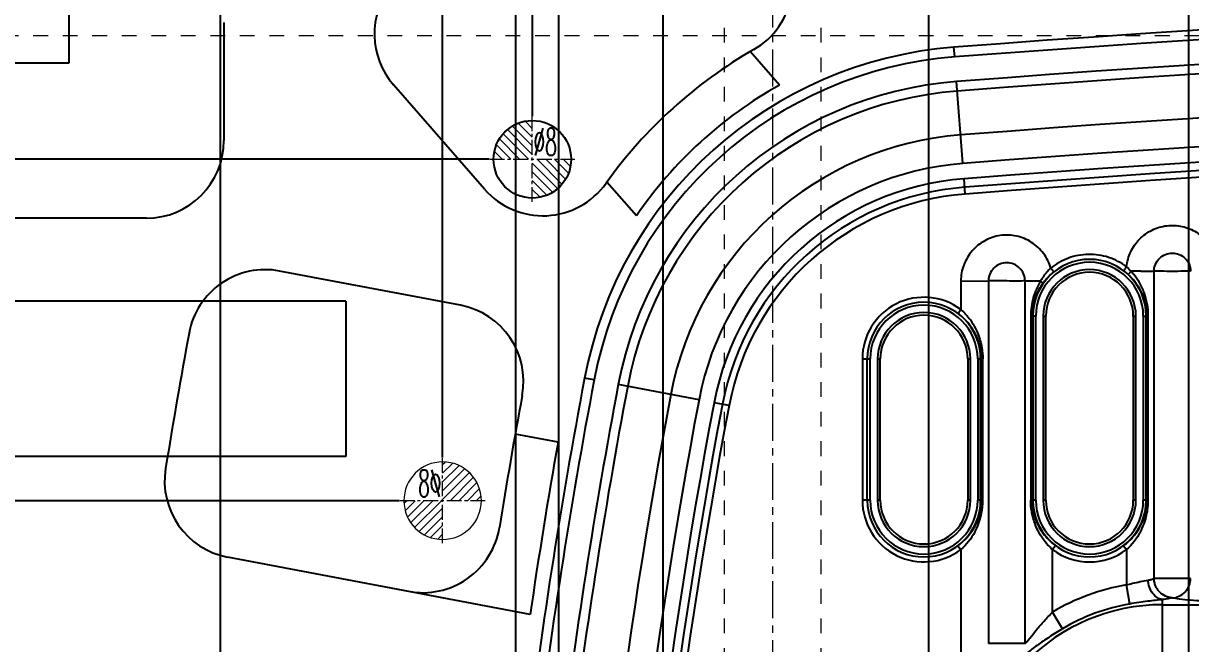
# Model space of a CAD drawing. Header units: millimetres. Extents: x 309 to 11345, y -1340 to 1318.
# Drawn here: x 795.5 to 916, y -371.2 to -307.2 of the extents above; entities that cross this region are included whole.
import ezdxf
from ezdxf.enums import TextEntityAlignment as Align

# ---------------------------------------------------------------- set-up
doc = ezdxf.new("R2010")
doc.units = ezdxf.units.MM
doc.header["$LTSCALE"] = 16.335
doc.header["$PDMODE"] = 3
doc.header["$PDSIZE"] = 0.3125
doc.linetypes.add('CENTER', pattern=[0.6, 0.375, -0.075, 0.075, -0.075])
doc.linetypes.add('HIDDEN', pattern=[0.2, 0.1, -0.1])
doc.layers.get('0').update_dxf_attribs({"linetype": 'CONTINUOUS'})
doc.layers.get('Defpoints').update_dxf_attribs({"linetype": 'CONTINUOUS'})
doc.layers.add('cool', color=153, linetype='HIDDEN', lineweight=9)
doc.layers.add('epin', color=13, linetype='CONTINUOUS', lineweight=9)
doc.styles.get("Standard").update_dxf_attribs({"font": 'txt', "width": 0.8})
doc.styles.add('TXT05', font='txt.shx', dxfattribs={"width": 0.5, "bigfont": 'gbcbig.shx'})
doc.dimstyles.get("Standard").update_dxf_attribs({"dimtxt": 0.15625, "dimasz": 0.1875, "dimexe": 0.125, "dimexo": 0.0625, "dimtad": 0, "dimtih": 1, "dimtoh": 1, "dimdsep": 46, "dimtxsty": 'Standard', "dimcen": 0.09, "dimadec": 0, "dimazin": 0, "dimtp": 0.01, "dimtm": 0.01, "dimtfac": 1, "dimtofl": 0, "dimtmove": 0, "dimatfit": 3, "dimfxl": 0, "dimtolj": 1, "dimarcsym": 0})

# ---------------------------------------------------------------- blocks, each defined once
blk = doc.blocks.new('*D137')
at = {"color": 4, "lineweight": -2}
for p, q in [((841.3, -229.95), (841.3, -209.95)), ((848.05, -249.95), (841.3, -229.95)), ((848.05, -316.77), (848.05, -249.95))]:
    blk.add_line(p, q, dxfattribs=at)
at = {"layer": 'Defpoints', "color": 0}
for p in [(841.3, -209.95), (848.05, -316.83), (1045.85, -463.46)]:
    blk.add_point(p, dxfattribs=at)
at = {"color": 6, "insert": (841.3, -191.95), "char_height": 10, "attachment_point": 5, "rotation": 90}
blk.add_mtext('\\A1;197.80', dxfattribs=at)
blk = doc.blocks.new('*D138')
at = {"color": 4, "lineweight": -2}
for p, q in [((790.17, -229.95), (790.17, -209.95)), ((800.85, -234.41), (790.17, -229.95)), ((800.85, -254.35), (800.85, -234.41))]:
    blk.add_line(p, q, dxfattribs=at)
at = {"layer": 'Defpoints', "color": 0}
for p in [(790.17, -209.95), (800.85, -254.41), (1045.85, -463.46)]:
    blk.add_point(p, dxfattribs=at)
at = {"color": 6, "insert": (790.17, -191.28), "char_height": 10, "attachment_point": 5, "rotation": 90}
blk.add_mtext('\\A1;245.00', dxfattribs=at)
blk = doc.blocks.new('*D139')
at = {"color": 4, "lineweight": -2}
for p, q in [((817.43, -229.95), (817.43, -209.95)), ((846.35, -249.95), (817.43, -229.95)), ((846.35, -386.09), (846.35, -249.95))]:
    blk.add_line(p, q, dxfattribs=at)
at = {"layer": 'Defpoints', "color": 0}
for p in [(817.43, -209.95), (846.35, -386.15), (1045.85, -463.46)]:
    blk.add_point(p, dxfattribs=at)
at = {"color": 6, "insert": (817.43, -191.95), "char_height": 10, "attachment_point": 5, "rotation": 90}
blk.add_mtext('\\A1;199.50', dxfattribs=at)
blk = doc.blocks.new('*D140')
at = {"color": 4, "lineweight": -2}
blk.add_line((915.85, -452.4), (915.85, -209.95), dxfattribs=at)
at = {"layer": 'Defpoints', "color": 0}
for p in [(915.85, -209.95), (915.85, -452.46), (1045.85, -463.46)]:
    blk.add_point(p, dxfattribs=at)
at = {"color": 6, "insert": (915.85, -193.28), "char_height": 10, "attachment_point": 5, "rotation": 90}
blk.add_mtext('\\A1;130.00', dxfattribs=at)
blk = doc.blocks.new('*D141')
at = {"color": 4, "lineweight": -2}
blk.add_line((888.99, -450.9), (888.99, -209.95), dxfattribs=at)
at = {"layer": 'Defpoints', "color": 0}
for p in [(888.99, -209.95), (888.99, -450.96), (1045.85, -463.46)]:
    blk.add_point(p, dxfattribs=at)
at = {"color": 6, "insert": (888.99, -191.28), "char_height": 10, "attachment_point": 5, "rotation": 90}
blk.add_mtext('\\A1;156.86', dxfattribs=at)
blk = doc.blocks.new('*D146')
at = {"color": 4, "lineweight": -2}
blk.add_line((843.58, -321.23), (749.75, -321.23), dxfattribs=at)
at = {"layer": 'Defpoints', "color": 0}
for p in [(749.75, -321.23), (843.65, -321.23), (1045.85, -463.46)]:
    blk.add_point(p, dxfattribs=at)
at = {"color": 6, "insert": (731.09, -321.23), "char_height": 10, "attachment_point": 5}
blk.add_mtext('\\A1;142.23', dxfattribs=at)
blk = doc.blocks.new('*D147')
at = {"color": 4, "lineweight": -2}
blk.add_line((839.19, -303.46), (749.75, -303.46), dxfattribs=at)
at = {"layer": 'Defpoints', "color": 0}
for p in [(749.75, -303.46), (839.26, -303.46), (1045.85, -463.46)]:
    blk.add_point(p, dxfattribs=at)
at = {"color": 6, "insert": (733.09, -303.46), "char_height": 10, "attachment_point": 5}
blk.add_mtext('\\A1;160.00', dxfattribs=at)
blk = doc.blocks.new('*D148')
at = {"color": 4, "lineweight": -2}
blk.add_line((979.28, -283.43), (749.75, -283.43), dxfattribs=at)
at = {"layer": 'Defpoints', "color": 0}
for p in [(749.75, -283.43), (979.35, -283.43), (1045.85, -463.46)]:
    blk.add_point(p, dxfattribs=at)
at = {"color": 6, "insert": (732.42, -283.43), "char_height": 10, "attachment_point": 5}
blk.add_mtext('\\A1;180.03', dxfattribs=at)
blk = doc.blocks.new('*D149')
at = {"color": 4, "lineweight": -2}
blk.add_line((796.95, -258.46), (749.75, -258.46), dxfattribs=at)
at = {"layer": 'Defpoints', "color": 0}
for p in [(749.75, -258.46), (797.01, -258.46), (1045.85, -463.46)]:
    blk.add_point(p, dxfattribs=at)
at = {"color": 6, "insert": (731.75, -258.46), "char_height": 10, "attachment_point": 5}
blk.add_mtext('\\A1;205.00', dxfattribs=at)
blk = doc.blocks.new('*D150')
at = {"color": 4, "lineweight": -2}
for p, q in [((870.41, -231.64), (870.41, -211.64)), ((861.54, -251.64), (870.41, -231.64)), ((861.54, -446.73), (861.54, -251.64))]:
    blk.add_line(p, q, dxfattribs=at)
at = {"layer": 'Defpoints', "color": 0}
for p in [(870.41, -211.64), (861.54, -446.8), (1045.85, -463.46)]:
    blk.add_point(p, dxfattribs=at)
at = {"color": 6, "insert": (870.41, -194.31), "char_height": 10, "attachment_point": 5, "rotation": 90}
blk.add_mtext('\\A1;184.31', dxfattribs=at)
blk = doc.blocks.new('*D151')
at = {"color": 4, "lineweight": -2}
for p, q in [((856.03, -231.64), (856.03, -211.64)), ((850.78, -251.64), (856.03, -231.64)), ((850.78, -446.73), (850.78, -251.64))]:
    blk.add_line(p, q, dxfattribs=at)
at = {"layer": 'Defpoints', "color": 0}
for p in [(856.03, -211.64), (850.78, -446.8), (1045.85, -463.46)]:
    blk.add_point(p, dxfattribs=at)
at = {"color": 6, "insert": (856.03, -193.64), "char_height": 10, "attachment_point": 5, "rotation": 90}
blk.add_mtext('\\A1;195.07', dxfattribs=at)
blk = doc.blocks.new('*D167')
at = {"color": 4, "lineweight": -2}
for p, q in [((806.32, -229.34), (806.32, -209.34)), ((815.85, -249.34), (806.32, -229.34)), ((815.85, -386.64), (815.85, -249.34))]:
    blk.add_line(p, q, dxfattribs=at)
at = {"layer": 'Defpoints', "color": 0}
for p in [(806.32, -209.34), (815.85, -386.7), (1045.85, -463.46)]:
    blk.add_point(p, dxfattribs=at)
at = {"color": 6, "insert": (806.32, -191.34), "char_height": 10, "attachment_point": 5, "rotation": 90}
blk.add_mtext('\\A1;230.00', dxfattribs=at)
blk = doc.blocks.new('*D219')
at = {"color": 4, "lineweight": -2}
blk.add_line((834.32, -356.46), (749.98, -356.46), dxfattribs=at)
at = {"layer": 'Defpoints', "color": 0}
for p in [(749.98, -356.46), (834.38, -356.46), (1045.85, -463.46)]:
    blk.add_point(p, dxfattribs=at)
at = {"color": 6, "insert": (733.31, -356.46), "char_height": 10, "attachment_point": 5}
blk.add_mtext('\\A1;107.00', dxfattribs=at)
blk = doc.blocks.new('*D220')
at = {"color": 4, "lineweight": -2}
for p, q in [((830.09, -229.49), (830.09, -209.49)), ((838.78, -249.49), (830.09, -229.49)), ((838.78, -352), (838.78, -249.49))]:
    blk.add_line(p, q, dxfattribs=at)
at = {"layer": 'Defpoints', "color": 0}
for p in [(830.09, -209.49), (838.78, -352.06), (1045.85, -463.46)]:
    blk.add_point(p, dxfattribs=at)
at = {"color": 6, "insert": (830.09, -190.82), "char_height": 10, "attachment_point": 5, "rotation": 90}
blk.add_mtext('\\A1;207.06', dxfattribs=at)
blk = doc.blocks.new('epin_ejp_8')
at = {"layer": 'epin'}
h = blk.add_hatch(dxfattribs=at)
h.set_pattern_fill('_ANSI31', color=123, scale=0.2, angle=90, style=0)
h.set_pattern_definition([(135, (-2152.64246, 412.4307), (-0.4490128, -0.4490128), [])])
h.paths.add_polyline_path([(0, 4, 0.414214), (-4, 0), (0, 0)])
h.paths.add_polyline_path([(4, 0), (0, 0), (0, -4, 0.414214)])
at = {"layer": 'epin', "color": 1, "linetype": 'CENTER', "ltscale": 0.248791}
for p, q in [((0, -4.4), (0, 4.4)), ((-4.4, 0), (4.4, 0))]:
    blk.add_line(p, q, dxfattribs=at)
at = {"layer": 'epin'}
blk.add_circle((0, 0), 4, dxfattribs=at)
at = {"layer": 'epin', "color": 6, "style": 'TXT05', "width": 0.5}
blk.add_text('%%c8', height=2.8, dxfattribs=at).set_placement((1.33, 1.8), align=Align.MIDDLE)
blk = doc.blocks.new('986')
at = {"layer": 'epin'}
blk.add_blockref('epin_ejp_8', (-3393.75, 15.56), dxfattribs=at)
at = {"layer": 'epin', "xscale": -1}
blk.add_blockref('epin_ejp_8', (-3403.01, -19.67), dxfattribs=at)

msp = doc.modelspace()

# ---------------------------------------------------------------- linework, layer by layer
for p, q in [((800.19, -299.105), (800.19, -311.302)), ((816.19, -307.105), (816.19, -319.302)), ((873.562, -313.571), (870.542, -310.113)), ((800.19, -311.302), (760.847, -311.302)), ((843.116, -324.318), (833.703, -313.542)), ((858.794, -327.065), (855.745, -323.575)), ((808.19, -327.302), (760.847, -327.302)), ((840.621, -336.295), (821.953, -332.759)), ((828.793, -335.883), (784.558, -335.883)), ((828.793, -335.883), (828.793, -351.883)), ((850.702, -350.418), (846.28, -349.581)), ((828.793, -351.883), (792.558, -351.883)), ((847.818, -368.192), (816.584, -362.275))]:
    msp.add_line(p, q)
at = {"color": 7, "linetype": 'Continuous'}
for p, q in [((891.657, -310.67), (891.58, -309.669)), ((892.502, -321.66), (891.852, -313.204)), ((892.744, -324.811), (892.624, -323.24)), ((892.296, -333.789), (895.137, -333.782)), ((892.296, -333.791), (892.296, -336.732)), ((895.137, -333.782), (895.137, -371.211)), ((898.929, -371.211), (898.929, -333.776)), ((898.929, -333.776), (900.53, -333.779)), ((910.881, -332.781), (912.231, -332.779)), ((912.231, -332.779), (912.231, -364.482)), ((891.996, -337.134), (892.296, -336.732)), ((899.509, -337.407), (899.509, -356.411)), ((900.029, -337.407), (899.509, -337.407)), ((899.633, -356.411), (899.633, -337.407)), ((899.728, -337.407), (899.728, -356.411)), ((900.029, -356.411), (900.029, -337.407)), ((900.79, -337.407), (900.79, -356.411)), ((900.79, -337.407), (901.066, -337.407)), ((901.066, -356.411), (901.066, -337.407)), ((910.094, -337.407), (910.094, -356.411)), ((910.094, -337.407), (910.369, -337.407)), ((910.369, -356.411), (910.369, -337.407)), ((911.13, -337.407), (911.13, -356.411)), ((911.13, -337.407), (911.431, -337.407)), ((911.431, -356.411), (911.431, -337.407)), ((911.527, -337.407), (911.527, -356.411)), ((911.527, -337.407), (911.651, -337.407)), ((911.651, -356.411), (911.651, -337.407)), ((882.121, -341.831), (882.121, -356.411)), ((882.121, -341.831), (882.936, -341.831)), ((882.623, -356.411), (882.623, -341.831)), ((882.936, -356.411), (882.936, -341.831)), ((883.697, -341.831), (883.697, -356.411)), ((883.697, -341.831), (883.973, -341.831)), ((883.973, -356.411), (883.973, -341.831)), ((893, -341.831), (893, -356.411)), ((893, -341.831), (893.276, -341.831)), ((893.276, -356.411), (893.276, -341.831)), ((894.037, -341.831), (894.037, -356.411)), ((894.037, -341.831), (894.338, -341.831)), ((894.338, -356.411), (894.338, -341.831)), ((894.433, -341.831), (894.433, -356.411)), ((894.433, -341.831), (894.558, -341.831)), ((894.558, -356.411), (894.558, -341.831)), ((854.425, -343.999), (853.439, -343.812)), ((865.255, -346.051), (856.923, -344.472)), ((868.36, -346.639), (866.812, -346.346)), ((882.936, -356.411), (882.121, -356.411)), ((883.973, -356.411), (883.697, -356.411)), ((893.276, -356.411), (893, -356.411)), ((894.338, -356.411), (894.037, -356.411)), ((894.433, -356.411), (894.558, -356.411)), ((899.633, -356.411), (899.509, -356.411)), ((900.029, -356.411), (899.728, -356.411)), ((901.066, -356.411), (900.79, -356.411)), ((910.369, -356.411), (910.094, -356.411)), ((911.431, -356.411), (911.13, -356.411)), ((911.527, -356.411), (911.651, -356.411)), ((891.995, -361.108), (892.296, -361.51)), ((892.295, -361.51), (892.295, -379.262)), ((902.071, -361.108), (901.771, -361.51)), ((901.771, -367.948), (901.771, -361.51)), ((909.089, -361.108), (909.389, -361.51)), ((909.389, -361.51), (909.389, -365.149)), ((909.725, -367.121), (909.389, -365.15)), ((916.023, -364.482), (912.231, -364.482)), ((913.121, -377.332), (913.121, -366.66)), ((913.121, -367.196), (987.187, -367.196)), ((902.791, -369.668), (901.771, -367.948)), ((898.929, -371.211), (895.137, -371.211))]:
    msp.add_line(p, q, dxfattribs=at)
msp.add_circle((848.047, -321.228), 4, dxfattribs=at)
for centre, start, end in [((866.943, -302.953), 299.77857, 41.13645), ((839.729, -308.279), 141.7823, 221.13645), ((808.19, -319.302), 270, 0), ((849.142, -319.056), 221.13645, 324.48276), ((820.464, -340.619), 79.27271, 169.54205), ((839.132, -344.155), 349.55032, 79.27271), ((818.074, -354.415), 170.79914, 259.27271), ((836.748, -357.953), 259.27271, 350.84599)]:
    msp.add_arc(centre, 8, start, end)
for centre, radius, start, end in [((1045.847, -2316.633), 2012.885, 85.604565, 94.395435), ((1045.847, -2316.633), 2011.88, 85.604565, 94.395435), ((1045.847, -2316.633), 2009.339, 85.604565, 94.395435), ((1045.847, -2316.633), 2008.352, 85.604565, 94.395435), ((894.807, -351.649), 42.105, 94.39543, 169.27271), ((894.807, -351.649), 41.1, 94.39543, 169.27271), ((894.807, -351.649), 48.105, 119.77857, 144.48276), ((894.807, -351.649), 38.559, 94.39543, 169.27271), ((1045.847, -2316.633), 2003.819, 85.604565, 94.395435), ((894.807, -351.649), 37.572, 94.39543, 169.27271), ((894.807, -351.649), 43.605, 119.15909, 145.68159), ((1045.847, -2316.633), 2000.858, 85.604565, 94.395435), ((1045.847, -2316.633), 1999.273, 85.604565, 94.395435), ((894.807, -351.649), 33.039, 94.39543, 169.27271), ((1045.847, -2316.633), 1998.398, 85.604565, 94.395435), ((1045.847, -2316.633), 1997.698, 85.604565, 94.395435), ((894.807, -351.649), 30.078, 94.39543, 169.27271), ((894.807, -351.649), 28.493, 94.39543, 169.27271), ((894.807, -351.649), 27.618, 94.39543, 169.27271), ((894.807, -351.649), 26.918, 94.39543, 169.27271), ((905.58, -337.407), 5.852, 0, 180), ((905.58, -337.407), 5.551, 0, 180), ((905.58, -337.407), 4.79, 0, 180), ((931.662, -349.354), 28.024, 142.56533, 143.06154), ((905.58, -337.407), 4.514, 0, 180), ((905.359, -337.714), 6.242, 51.13359, 53.25936), ((905.435, -337.622), 6.123, 47.02235, 51.15119), ((912.128, -613.508), 280.73, 90.25435, 90.4607), ((903.72, -338.351), 8.293, 41.24677, 42.13166), ((905.572, -337.563), 5.982, 23.18762, 34.92616), ((888.486, -341.831), 6.365, 53.23356, 180), ((888.486, -341.831), 5.852, 0, 180), ((888.486, -341.831), 5.551, 0, 180), ((905.876, -337.427), 5.651, 0.19968, 12.01411), ((888.486, -341.831), 4.79, 0, 180), ((888.486, -341.831), 4.514, 0, 180), ((888.245, -342.167), 6.277, 42.46312, 53.30028), ((1448.047, -456.458), 646.185, 169.54205, 170.799141), ((888.803, -341.848), 5.63, 0.16962, 11.27055), ((1448.047, -456.458), 605.185, 169.272711, 173.080038), ((1448.047, -456.458), 604.18, 169.272711, 173.067528), ((1448.047, -456.458), 601.639, 169.272711, 173.038087), ((1448.047, -456.458), 600.652, 169.272711, 173.038087), ((1448.047, -456.458), 611.185, 169.550315, 170.845991), ((1448.047, -456.458), 596.119, 169.272711, 176.869465), ((1448.047, -456.458), 593.158, 169.272711, 176.858824), ((1448.047, -456.458), 591.573, 169.272711, 177.59499), ((1448.047, -456.458), 590.698, 169.272711, 177.594987), ((1448.047, -456.458), 589.998, 169.272711, 177.594987), ((1448.047, -456.458), 606.685, 169.933812, 171.6344), ((888.486, -356.411), 6.365, 180, 306.75754), ((888.486, -356.411), 5.852, 180, 0), ((888.486, -356.411), 5.551, 180, 360), ((888.486, -356.411), 4.79, 180, 360), ((888.486, -356.411), 4.514, 180, 0), ((887.569, -356.406), 6.989, 347.03001, 359.96413), ((888.976, -356.41), 5.457, 353.30999, 359.99253), ((905.263, -356.394), 5.63, 180.16971, 191.27272), ((905.58, -356.411), 5.852, 180, 0), ((905.58, -356.411), 5.551, 180, 360), ((905.58, -356.411), 4.79, 180, 360), ((905.58, -356.411), 4.514, 180, 0), ((904.662, -356.406), 6.989, 347.03115, 359.96414), ((906.069, -356.41), 5.457, 353.31038, 359.99253), ((887.692, -356.444), 6.86, 331.73848, 347.1014), ((888.708, -356.354), 5.732, 337.8869, 345.89826), ((888.87, -356.396), 5.564, 345.91263, 353.29534), ((904.786, -356.444), 6.86, 331.74058, 347.10253), ((905.801, -356.354), 5.732, 337.88827, 345.8991), ((905.964, -356.396), 5.564, 345.91347, 353.29573), ((888.53, -356.281), 5.924, 329.15658, 337.88032), ((905.623, -356.281), 5.924, 329.15842, 337.88169), ((888.253, -356.084), 6.265, 306.68438, 320.6371), ((888.382, -356.192), 6.097, 320.64928, 329.15052), ((905.822, -356.075), 6.277, 222.46878, 233.30676), ((905.346, -356.084), 6.265, 306.68666, 320.6392), ((905.476, -356.192), 6.097, 320.65138, 329.15237), ((905.58, -356.411), 6.365, 233.24285, 306.76074), ((913.121, -387.079), 22.244, 99.65829, 120.68052), ((913.121, -387.079), 19.882, 90, 180), ((913.121, -387.079), 20.244, 99.65766, 120.68091)]:
    msp.add_arc(centre, radius, start, end, dxfattribs=at)
for points, knots in [([(901.573, -332.461), (901.424, -331.92), (900.909, -330.889), (899.657, -329.715), (898.067, -329.055), (896.347, -328.996), (894.718, -329.544), (893.378, -330.624), (892.51, -332.1), (892.285, -333.23), (892.296, -333.791)], [0, 0, 0, 0, 0.1250051, 0.2500257, 0.3751107, 0.5001793, 0.6252269, 0.7502691, 0.8751269, 1, 1, 1, 1]), ([(909.41, -332.319), (909.465, -331.791), (909.754, -330.745), (910.677, -329.41), (911.991, -328.456), (913.548, -327.991), (915.17, -328.071), (916.681, -328.68), (917.878, -329.768), (918.437, -330.707), (918.593, -331.215)], [0, 0, 0, 0, 0.1249526, 0.2498695, 0.374837, 0.4998365, 0.6248648, 0.7499843, 0.8749769, 1, 1, 1, 1]), ([(909.41, -332.319), (908.848, -331.901), (907.581, -331.237), (905.465, -330.928), (903.361, -331.314), (902.119, -332.023), (901.573, -332.461)], [0, 0, 0, 0, 0.2500135, 0.5000004, 0.749987, 1, 1, 1, 1]), ([(912.239, -332.778), (912.223, -332.301), (912.569, -331.548), (913.388, -331.008), (914.127, -330.855), (914.865, -331.002), (915.491, -331.419), (915.917, -332.036), (916.019, -332.531), (916.014, -332.775)], [0, 0, 0, 0, 0.2458476, 0.3716063, 0.4973515, 0.623133, 0.7489487, 0.8746013, 1, 1, 1, 1]), ([(898.926, -333.776), (898.923, -333.532), (898.826, -333.038), (898.398, -332.42), (897.774, -332.001), (897.034, -331.854), (896.296, -332.009), (895.674, -332.429), (895.244, -333.045), (895.142, -333.538), (895.14, -333.782)], [0, 0, 0, 0, 0.1247617, 0.2497414, 0.3748702, 0.5000535, 0.6252469, 0.750338, 0.875296, 1, 1, 1, 1]), ([(901.573, -332.462), (901.468, -332.558), (901.069, -332.954), (900.738, -333.415), (900.53, -333.779)], [0, 0, 0, 0, 0.2535919, 1, 1, 1, 1]), ([(901.888, -332.852), (901.878, -332.839), (901.772, -332.709), (901.667, -332.579), (901.573, -332.461)], [0, 0, 0, 0, 0.0953396, 1, 1, 1, 1]), ([(909.107, -332.723), (909.121, -332.701), (909.176, -332.632), (909.226, -332.561), (909.263, -332.512)], [0, 0, 0, 0, 0.3008369, 1, 1, 1, 1]), ([(897.033, -333.784), (896.83, -333.785), (896.198, -333.785), (895.566, -333.788), (895.137, -333.782)], [0, 0, 0, 0, 0.3209873, 1, 1, 1, 1]), ([(898.929, -333.776), (898.684, -333.788), (898.052, -333.8), (897.42, -333.797), (897.033, -333.784)], [0, 0, 0, 0, 0.387738, 1, 1, 1, 1]), ([(900.53, -333.779), (900.206, -334.316), (899.678, -335.49), (899.517, -336.766), (899.509, -337.407)], [0, 0, 0, 0, 0.4947093, 1, 1, 1, 1]), ([(900.736, -334.064), (900.742, -334.049), (900.731, -334.004), (900.667, -333.905), (900.59, -333.83), (900.53, -333.779)], [0, 0, 0, 0, 0.1318263, 0.3460248, 1, 1, 1, 1]), ([(901.888, -332.852), (901.777, -332.941), (901.355, -333.307), (900.98, -333.727), (900.736, -334.064)], [0, 0, 0, 0, 0.254943, 1, 1, 1, 1]), ([(909.608, -333.143), (909.605, -333.128), (909.635, -333.083), (909.682, -333.007), (909.768, -332.902), (909.834, -332.827), (909.872, -332.787)], [0, 0, 0, 0, 0.1039965, 0.3214377, 0.6321505, 1, 1, 1, 1]), ([(910.476, -334.138), (910.414, -334.049), (910.152, -333.694), (909.853, -333.367), (909.609, -333.143)], [0, 0, 0, 0, 0.2480174, 1, 1, 1, 1]), ([(910.692, -333.883), (910.532, -333.617), (910.291, -333.278), (910.024, -332.962), (909.956, -332.883)], [0, 0, 0, 0, 0.7479971, 1, 1, 1, 1]), ([(916.023, -332.775), (915.777, -332.774), (915.146, -332.789), (914.127, -332.799), (913.108, -332.789), (912.476, -332.778), (912.231, -332.779)], [0, 0, 0, 0, 0.1938693, 0.4999665, 0.8060882, 1, 1, 1, 1]), ([(911.538, -336.157), (911.467, -335.755), (911.245, -334.97), (910.9, -334.23), (910.692, -333.883)], [0, 0, 0, 0, 0.5016585, 1, 1, 1, 1]), ([(900.106, -335.169), (900.031, -335.341), (899.757, -336.056), (899.634, -336.829), (899.633, -337.407)], [0, 0, 0, 0, 0.2451109, 1, 1, 1, 1]), ([(911.403, -336.25), (911.384, -336.16), (911.298, -335.805), (911.178, -335.458), (911.07, -335.208)], [0, 0, 0, 0, 0.2532001, 1, 1, 1, 1]), ([(894.036, -339.774), (893.969, -339.606), (893.669, -338.941), (893.245, -338.333), (892.875, -337.929)], [0, 0, 0, 0, 0.2482059, 1, 1, 1, 1]), ([(893.274, -337.811), (893.669, -338.361), (894.089, -339.188), (894.333, -340.064), (894.384, -340.288)], [0, 0, 0, 0, 0.7465288, 1, 1, 1, 1]), ([(894.325, -340.747), (894.308, -340.663), (894.234, -340.333), (894.129, -340.009), (894.036, -339.774)], [0, 0, 0, 0, 0.2530941, 1, 1, 1, 1]), ([(894.384, -340.288), (894.412, -340.413), (894.513, -340.921), (894.557, -341.441), (894.557, -341.831)], [0, 0, 0, 0, 0.2465024, 1, 1, 1, 1]), ([(899.682, -357.954), (899.654, -357.829), (899.554, -357.321), (899.509, -356.801), (899.509, -356.411)], [0, 0, 0, 0, 0.2465021, 1, 1, 1, 1]), ([(900.793, -360.432), (900.397, -359.881), (899.977, -359.054), (899.733, -358.178), (899.682, -357.954)], [0, 0, 0, 0, 0.7465296, 1, 1, 1, 1]), ([(899.742, -357.495), (899.758, -357.579), (899.833, -357.909), (899.937, -358.233), (900.031, -358.468)], [0, 0, 0, 0, 0.2530942, 1, 1, 1, 1]), ([(900.031, -358.468), (900.098, -358.636), (900.397, -359.301), (900.821, -359.909), (901.191, -360.313)], [0, 0, 0, 0, 0.2482036, 1, 1, 1, 1]), ([(909.389, -365.149), (909.596, -365.091), (910.337, -364.9), (911.089, -364.764), (911.628, -364.66)], [0, 0, 0, 0, 0.2819501, 1, 1, 1, 1]), ([(911.628, -364.66), (911.746, -364.637), (911.951, -364.59), (912.151, -364.522), (912.231, -364.482)], [0, 0, 0, 0, 0.5738337, 1, 1, 1, 1]), ([(913.121, -366.66), (912.935, -366.642), (912.535, -366.498), (912.053, -366.03), (911.73, -365.385), (911.64, -364.9), (911.628, -364.66)], [0, 0, 0, 0, 0.2080016, 0.4568365, 0.7319819, 1, 1, 1, 1]), ([(914.126, -366.482), (913.882, -366.474), (913.387, -366.352), (912.876, -365.974), (912.557, -365.579), (912.385, -365.233), (912.278, -364.864), (912.239, -364.61), (912.231, -364.482)], [0, 0, 0, 0, 0.2428093, 0.4914614, 0.6185317, 0.7454515, 0.8731119, 1, 1, 1, 1]), ([(914.126, -366.482), (914.36, -366.474), (914.854, -366.357), (915.485, -365.903), (915.907, -365.239), (916.014, -364.728), (916.022, -364.482)], [0, 0, 0, 0, 0.2335725, 0.4915468, 0.7547769, 1, 1, 1, 1]), ([(913.121, -366.66), (912.616, -366.724), (911.48, -366.85), (910.349, -367.015), (909.725, -367.121)], [0, 0, 0, 0, 0.4458776, 1, 1, 1, 1]), ([(914.127, -366.482), (913.989, -366.523), (913.655, -366.591), (913.317, -366.637), (913.121, -366.66)], [0, 0, 0, 0, 0.4203674, 1, 1, 1, 1]), ([(918.864, -366.834), (918.355, -366.834), (917.387, -366.819), (916.049, -366.753), (914.977, -366.65), (914.364, -366.553), (914.127, -366.482)], [0, 0, 0, 0, 0.3203888, 0.610626, 0.8440589, 1, 1, 1, 1]), ([(898.929, -371.211), (899.004, -371.137), (899.165, -370.949), (899.545, -370.477), (900.111, -369.763), (900.891, -368.857), (901.467, -368.249), (901.771, -367.948)], [0, 0, 0, 0, 0.0725621, 0.171822, 0.4200712, 0.7036089, 1, 1, 1, 1]), ([(902.791, -369.668), (902.324, -369.943), (901.441, -370.5), (900.402, -371.224), (899.659, -371.768), (899.189, -372.116), (898.799, -372.399), (898.563, -372.559), (898.457, -372.616)], [0, 0, 0, 0, 0.3100969, 0.5968915, 0.7242366, 0.8369709, 0.9315555, 1, 1, 1, 1])]:
    msp.add_open_spline(points, degree=3, knots=knots, dxfattribs=at)
for points in [[(909.578, -332.475), (909.525, -332.42), (909.469, -332.366), (909.41, -332.318)], [(909.872, -332.787), (909.769, -332.688), (909.677, -332.578), (909.578, -332.475)], [(900.736, -334.064), (900.487, -334.407), (900.276, -334.78), (900.106, -335.169)], [(911.651, -337.407), (911.641, -336.988), (911.61, -336.569), (911.538, -336.157)], [(892.296, -336.732), (892.662, -337.051), (892.991, -337.416), (893.274, -337.811)], [(893.735, -359.692), (893.369, -360.373), (892.878, -361.002), (892.295, -361.51)], [(910.828, -359.692), (910.462, -360.373), (909.972, -361.002), (909.389, -361.51)], [(901.771, -361.51), (901.405, -361.191), (901.076, -360.826), (900.793, -360.432)]]:
    msp.add_open_spline(points, degree=3, dxfattribs=at)
at = {"layer": 'cool', "color": 1, "linetype": 'CENTER', "ltscale": 0.621977}
msp.add_line((872.847, -218.458), (872.847, -408.458), dxfattribs=at)
at = {"layer": 'cool', "ltscale": 0.932966}
for p, q in [((867.847, -231.458), (867.847, -408.458)), ((877.847, -231.458), (877.847, -403.458)), ((775.177, -308.458), (1316.517, -308.458))]:
    msp.add_line(p, q, dxfattribs=at)

# ---------------------------------------------------------------- block references
msp.add_blockref('986', (4241.793, -336.788))

# ---------------------------------------------------------------- dimensions: what is measured, and where the dimension line sits
for feature_location, offset, dtype, picture, middle in [((800.847, -254.408), (-10.676, 44.458), 1, '*D138', (790.171, -191.284)), ((815.847, -386.701), (-9.526, 177.362), 1, '*D167', (806.321, -191.338)), ((846.349, -386.151), (-28.917, 176.2), 1, '*D139', (817.432, -191.95)), ((838.785, -352.058), (-8.69, 142.568), 1, '*D220', (830.094, -190.823)), ((848.047, -316.828), (-6.749, 106.878), 1, '*D137', (841.298, -191.95)), ((888.986, -450.958), (0, 241.008), 1, '*D141', (888.986, -191.284)), ((850.78, -446.795), (5.251, 235.152), 1, '*D151', (856.031, -193.643)), ((861.539, -446.795), (8.871, 235.152), 1, '*D150', (870.41, -194.31)), ((915.847, -452.458), (0, 242.508), 1, '*D140', (915.847, -193.284)), ((797.009, -258.458), (-47.257, 0), 0, '*D149', (731.752, -258.458)), ((979.347, -283.428), (-229.595, 0), 0, '*D148', (732.418, -283.428)), ((839.257, -303.458), (-89.506, 0), 0, '*D147', (733.085, -303.458)), ((843.647, -321.228), (-93.895, 0), 0, '*D146', (731.085, -321.228)), ((834.385, -356.458), (-84.408, 0), 0, '*D219', (733.31, -356.458))]:
    dim = msp.add_ordinate_dim(feature_location=feature_location, offset=offset, dtype=dtype, origin=(1045.847, -463.458), dimstyle='Standard', override={"dimtxt": 10, "dimasz": 10, "dimgap": 0, "dimtih": 0, "dimtoh": 0, "dimzin": 0, "dimcen": 0, "dimclrd": 4, "dimclre": 4, "dimclrt": 6, "dimadec": 2, "dimtp": 0, "dimtm": 0, "dimtzin": 0})
    dim.commit()
    dim.dimension.update_dxf_attribs({"geometry": picture, "text_midpoint": middle})

doc.saveas('drawing.dxf')
